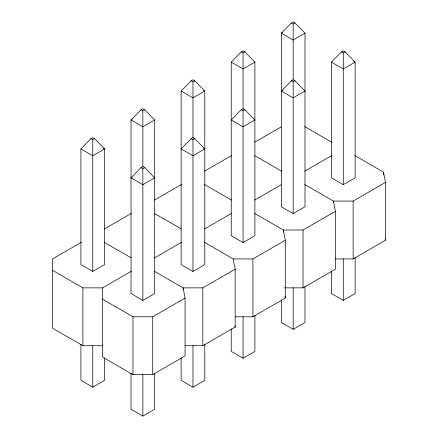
<?xml version="1.0" encoding="UTF-8"?>
<svg xmlns="http://www.w3.org/2000/svg" width="438" height="438" viewBox="0 0 438 438"><rect width="100%" height="100%" fill="white"/><g stroke="black" fill="none" stroke-linecap="round" stroke-linejoin="round"><path stroke-width="0.66" d="M80.915 148.909L90.934 138.66L92.752 137.614L94.564 138.66L104.583 148.909L104.583 264.623L92.752 271.456L80.915 264.623L80.915 148.909L92.752 155.742L104.583 148.909L103.401 148.225M141.041 109.73L131.022 119.985L131.022 293.553L142.854 300.386L154.691 293.553L154.691 119.985L144.671 109.73L142.854 108.684L141.041 109.73L142.854 110.781L144.671 109.73M181.124 91.055L191.149 80.806L192.961 79.754L194.773 80.806L204.798 91.055L204.798 264.623L192.961 271.456L181.124 264.623L181.124 91.055L192.961 97.888L204.798 91.055L203.615 90.37M231.231 62.125L241.25 51.876L243.068 50.83L244.88 51.876L254.9 62.125L254.9 235.699L243.068 242.532L231.231 235.699L231.231 62.125L243.068 68.958L254.9 62.125M131.022 177.839L141.041 167.59L142.854 166.539L144.671 167.59L154.691 177.839L142.854 184.672L131.022 177.839L132.205 177.155M291.358 22.946L281.338 33.2L281.338 206.769L293.17 213.602L305.007 206.769L305.007 33.2L294.988 22.946L293.17 21.9L291.358 22.946L293.17 23.997L294.988 22.946M191.149 138.66L181.124 148.909L192.961 155.742L204.798 148.909L194.773 138.66L192.961 137.614L191.149 138.66L192.961 139.706L194.773 138.66M241.25 109.73L231.231 119.985L243.068 126.817L254.9 119.985L244.88 109.73L243.068 108.684L241.25 109.73L243.068 110.781L244.88 109.73M281.338 91.055L291.358 80.806L293.17 79.754L294.988 80.806L305.007 91.055L293.17 97.888L281.338 91.055L282.521 90.37M331.44 62.125L341.465 51.876L343.277 50.83L345.095 51.876L355.114 62.125L355.114 177.839L343.277 184.672L331.44 177.839L331.44 62.125L343.277 68.958L355.114 62.125L353.931 61.44M90.934 138.66L92.752 139.706L94.564 138.66M191.149 80.806L192.961 81.851L194.773 80.806M241.25 51.876L243.068 52.921L244.88 51.876M132.205 119.3L131.022 119.985L142.854 126.817L154.691 119.985M282.521 32.516L281.338 33.2L293.17 40.033L305.007 33.2M141.041 167.59L142.854 168.635L144.671 167.59M291.358 80.806L293.17 81.851L294.988 80.806M341.465 51.876L343.277 52.921L345.095 51.876M81.331 242.291L52.511 258.929L52.511 328.177L82.886 345.713L102.612 345.713M104.375 228.981L131.438 213.361M154.483 200.056L181.54 184.431M204.59 171.127L231.647 155.506M254.697 142.197L281.163 126.916M52.511 270.317L82.886 287.859L102.612 287.859L131.438 271.215M154.483 257.911L181.54 242.291M204.59 228.981L231.647 213.361M254.697 200.056L281.163 184.77M304.799 171.127L331.856 155.506M102.612 299.247L132.993 316.784L152.72 316.784L185.071 298.108L183.1 287.859L154.472 271.33M183.1 289.217L183.1 287.859L202.827 287.859L235.173 269.178L233.202 258.929L204.579 242.4M233.202 258.929L252.929 258.929L285.28 240.254L283.309 229.999L254.681 213.476M283.309 232.041L283.309 229.999L303.036 229.999L335.388 211.324L333.417 201.075L304.788 184.546M333.417 202.433L333.417 201.075L353.143 201.075L385.489 182.394L383.518 172.145L354.895 155.616M80.915 344.263L80.915 380.337L92.752 387.17L104.583 380.337L104.583 357.879M102.612 287.859L102.612 357.101L132.993 374.643L152.72 374.643L185.071 355.963L185.071 298.108M185.137 345.713L202.827 345.713L235.173 327.038L235.173 269.178M235.244 316.789L252.929 316.789L285.28 298.108L285.28 240.254M284.667 287.859L303.036 287.859L335.388 269.178L335.388 211.324M335.453 258.929L353.143 258.929L385.489 240.254L385.489 182.394M131.022 373.192L131.022 409.267L142.854 416.1L154.691 409.267L154.691 373.192M181.124 357.879L181.124 380.337L192.961 387.17L204.798 380.337L204.798 344.263M231.231 328.949L231.231 351.413L243.068 358.246L254.9 351.413L254.9 315.333M281.338 300.019L281.338 322.483L293.17 329.316L305.007 322.483L305.007 286.408M331.44 271.095L331.44 293.553L343.277 300.386L355.114 293.553L355.114 257.478M304.788 126.692L331.659 142.208M254.681 155.616L281.557 171.132M203.615 148.225L204.798 148.909M204.579 184.546L231.45 200.062M154.472 213.476L181.343 228.992M104.364 242.4L131.241 257.916M385.243 238.973L385.489 240.254M284.914 296.187L285.28 298.108M234.927 325.757L235.173 327.038M383.518 172.145L383.518 174.866M353.143 201.075L353.143 258.929M343.277 52.921L343.277 184.672M343.277 258.869L343.277 300.386M303.036 229.999L303.036 287.859M293.17 23.997L293.17 80.192M293.17 81.851L293.17 213.602M293.17 287.793L293.17 329.316M252.929 258.929L252.929 316.789M243.068 52.921L243.068 109.117M243.068 110.781L243.068 242.532M243.068 316.723L243.068 358.246M202.827 287.859L202.827 345.713M192.961 81.851L192.961 138.047M192.961 139.706L192.961 271.456M192.961 345.653L192.961 387.17M152.72 316.784L152.72 374.643M142.854 110.781L142.854 166.977M142.854 168.635L142.854 300.386M142.854 374.578L142.854 416.1M132.993 316.784L132.993 374.643M92.752 139.706L92.752 271.456M92.752 345.653L92.752 387.17M82.886 287.859L82.886 345.713"/></g></svg>
